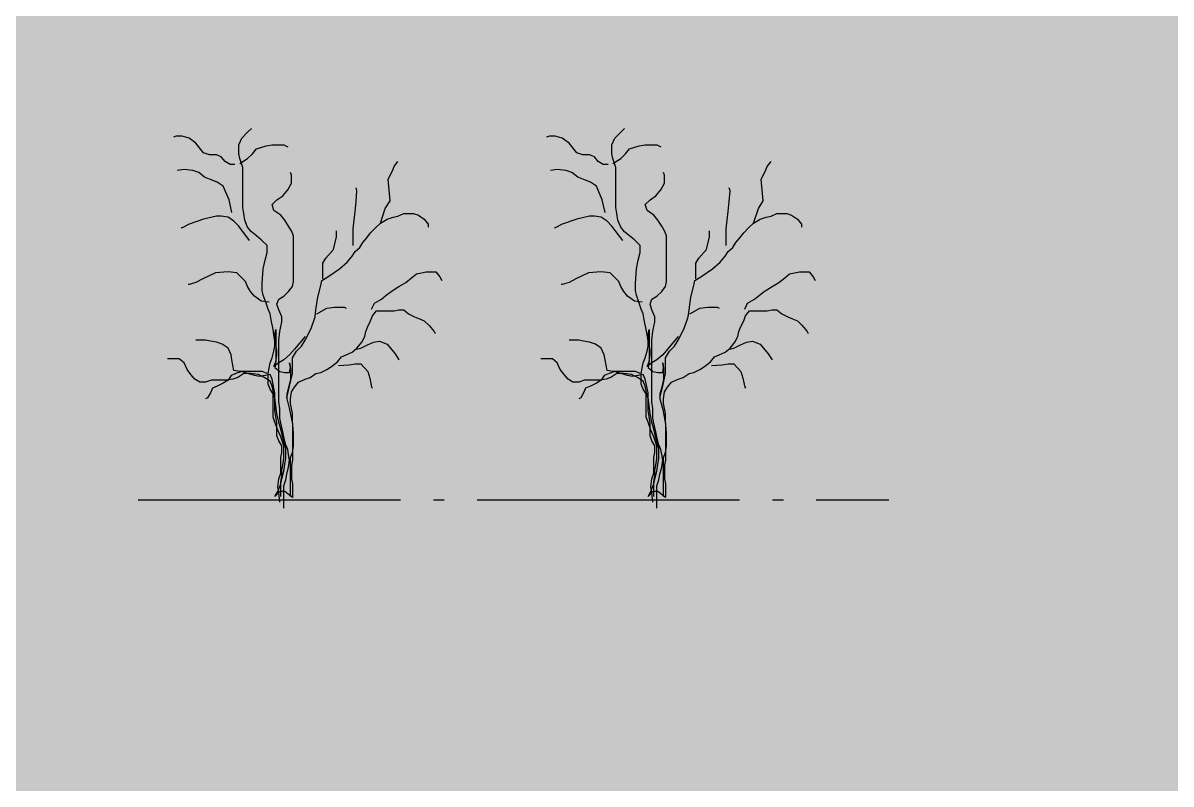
# Model space of a CAD drawing. Header units: centimetres. Extents: x 0 to 642158, y -847 to 649707.
# Drawn here: x 618038.72 to 618049.22, y 620508.37 to 620515.32 of the extents above; entities that cross this region are included whole.
import ezdxf

# ---------------------------------------------------------------- set-up
doc = ezdxf.new("R2010")
doc.units = ezdxf.units.CM
doc.header["$MEASUREMENT"] = 0
doc.linetypes.add('ACAD_ISO04W100', pattern=[30, 24, -3, 0, -3])
doc.layers.add('MEV_schema paysager_Ha', color=7, linetype='Continuous', lineweight=25, transparency=0.13)
doc.layers.add('MEV_vegetal_V', color=7, linetype='Continuous', lineweight=25)

msp = doc.modelspace()

# ---------------------------------------------------------------- hatches: boundary and pattern name
at = {"layer": 'MEV_schema paysager_Ha', "true_color": 0xffffff, "transparency": 33554687}
h = msp.add_hatch(color=7, dxfattribs=at)
h.dxf.hatch_style = 1
h.paths.add_polyline_path([(618032.251, 620761.054), (618095.895, 620761.054), (618095.895, 620456.268), (618032.251, 620456.268)])

# ---------------------------------------------------------------- linework, layer by layer
at = {"layer": 'MEV_schema paysager_Ha', "linetype": 'ACAD_ISO04W100', "ltscale": 0.1}
msp.add_lwpolyline([(618039.772, 620510.962), (618046.637, 620510.962)], dxfattribs=at)
at = {"layer": 'MEV_vegetal_V'}
for points in [[(618041.077, 620510.994), (618041.077, 620511.128), (618041.086, 620511.181), (618041.086, 620511.235), (618041.095, 620511.28), (618041.104, 620511.342), (618041.104, 620511.458), (618041.077, 620511.538), (618041.051, 620511.601), (618041.024, 620511.672), (618041.006, 620511.717), (618041.006, 620511.931), (618040.979, 620511.975), (618040.961, 620512.02), (618040.961, 620512.118), (618040.979, 620512.216), (618040.997, 620512.261), (618041.015, 620512.323), (618041.024, 620512.368), (618041.024, 620512.413), (618041.015, 620512.475), (618041.006, 620512.52), (618040.988, 620512.609), (618040.979, 620512.662), (618040.961, 620512.707), (618040.943, 620512.761), (618040.917, 620512.832), (618040.908, 620512.877), (618040.908, 620512.939), (618040.917, 620513.073), (618040.935, 620513.153), (618040.952, 620513.224), (618040.952, 620513.287), (618040.899, 620513.34), (618040.854, 620513.376), (618040.81, 620513.412), (618040.774, 620513.456), (618040.747, 620513.519), (618040.738, 620513.581), (618040.729, 620513.635), (618040.729, 620514.001), (618040.703, 620514.081), (618040.694, 620514.126), (618040.694, 620514.206), (618040.72, 620514.268), (618040.774, 620514.322), (618040.81, 620514.357)], [(618044.488, 620510.994), (618044.488, 620511.128), (618044.497, 620511.181), (618044.497, 620511.235), (618044.506, 620511.28), (618044.515, 620511.342), (618044.515, 620511.458), (618044.488, 620511.538), (618044.461, 620511.601), (618044.435, 620511.672), (618044.417, 620511.717), (618044.417, 620511.931), (618044.39, 620511.975), (618044.372, 620512.02), (618044.372, 620512.118), (618044.39, 620512.216), (618044.408, 620512.261), (618044.426, 620512.323), (618044.435, 620512.368), (618044.435, 620512.413), (618044.426, 620512.475), (618044.417, 620512.52), (618044.399, 620512.609), (618044.39, 620512.662), (618044.372, 620512.707), (618044.354, 620512.761), (618044.328, 620512.832), (618044.319, 620512.877), (618044.319, 620512.939), (618044.328, 620513.073), (618044.345, 620513.153), (618044.363, 620513.224), (618044.363, 620513.287), (618044.31, 620513.34), (618044.265, 620513.376), (618044.22, 620513.412), (618044.185, 620513.456), (618044.158, 620513.519), (618044.149, 620513.581), (618044.14, 620513.635), (618044.14, 620514.001), (618044.113, 620514.081), (618044.104, 620514.126), (618044.104, 620514.206), (618044.131, 620514.268), (618044.185, 620514.322), (618044.22, 620514.357)], [(618040.658, 620514.027), (618040.613, 620514.027), (618040.569, 620514.054), (618040.533, 620514.099), (618040.488, 620514.117), (618040.426, 620514.117), (618040.372, 620514.134), (618040.301, 620514.224), (618040.238, 620514.268), (618040.176, 620514.286), (618040.122, 620514.286), (618040.096, 620514.277)], [(618040.703, 620514.036), (618040.774, 620514.081), (618040.818, 620514.126), (618040.854, 620514.17), (618040.943, 620514.197), (618040.997, 620514.206), (618041.104, 620514.206), (618041.14, 620514.188)], [(618044.069, 620514.027), (618044.024, 620514.027), (618043.98, 620514.054), (618043.944, 620514.099), (618043.899, 620514.117), (618043.837, 620514.117), (618043.783, 620514.134), (618043.712, 620514.224), (618043.649, 620514.268), (618043.587, 620514.286), (618043.533, 620514.286), (618043.506, 620514.277)], [(618044.113, 620514.036), (618044.185, 620514.081), (618044.229, 620514.126), (618044.265, 620514.17), (618044.354, 620514.197), (618044.408, 620514.206), (618044.515, 620514.206), (618044.551, 620514.188)], [(618041.988, 620513.492), (618042.032, 620513.626), (618042.077, 620513.697), (618042.059, 620513.894), (618042.095, 620513.965), (618042.113, 620514.01), (618042.148, 620514.054)], [(618045.399, 620513.492), (618045.443, 620513.626), (618045.488, 620513.697), (618045.47, 620513.894), (618045.506, 620513.965), (618045.524, 620514.01), (618045.559, 620514.054)], [(618040.631, 620513.59), (618040.604, 620513.706), (618040.551, 620513.831), (618040.497, 620513.867), (618040.426, 620513.894), (618040.381, 620513.911), (618040.328, 620513.956), (618040.274, 620513.974), (618040.194, 620513.983), (618040.131, 620513.974)], [(618041.104, 620510.887), (618041.104, 620511.092), (618041.122, 620511.146), (618041.131, 620511.199), (618041.149, 620511.262), (618041.158, 620511.324), (618041.149, 620511.378), (618041.14, 620511.422), (618041.122, 620511.467), (618041.104, 620511.538), (618041.095, 620511.583), (618041.077, 620511.663), (618041.068, 620511.708), (618041.068, 620511.797), (618041.059, 620511.859), (618041.059, 620512.421), (618041.068, 620512.502), (618041.077, 620512.546), (618041.086, 620512.591), (618041.086, 620512.636), (618041.059, 620512.698), (618041.042, 620512.752), (618041.059, 620512.796), (618041.104, 620512.823), (618041.149, 620512.868), (618041.184, 620512.912), (618041.193, 620512.957), (618041.193, 620513.376), (618041.176, 620513.421), (618041.149, 620513.465), (618041.113, 620513.519), (618041.077, 620513.564), (618041.015, 620513.608), (618040.997, 620513.662), (618041.042, 620513.706), (618041.095, 620513.742), (618041.14, 620513.795), (618041.176, 620513.858), (618041.176, 620513.929), (618041.167, 620513.956)], [(618044.042, 620513.59), (618044.015, 620513.706), (618043.962, 620513.831), (618043.908, 620513.867), (618043.837, 620513.894), (618043.792, 620513.911), (618043.739, 620513.956), (618043.685, 620513.974), (618043.605, 620513.983), (618043.542, 620513.974)], [(618044.515, 620510.887), (618044.515, 620511.092), (618044.533, 620511.146), (618044.542, 620511.199), (618044.56, 620511.262), (618044.569, 620511.324), (618044.56, 620511.378), (618044.551, 620511.422), (618044.533, 620511.467), (618044.515, 620511.538), (618044.506, 620511.583), (618044.488, 620511.663), (618044.479, 620511.708), (618044.479, 620511.797), (618044.47, 620511.859), (618044.47, 620512.421), (618044.479, 620512.502), (618044.488, 620512.546), (618044.497, 620512.591), (618044.497, 620512.636), (618044.47, 620512.698), (618044.453, 620512.752), (618044.47, 620512.796), (618044.515, 620512.823), (618044.56, 620512.868), (618044.595, 620512.912), (618044.604, 620512.957), (618044.604, 620513.376), (618044.586, 620513.421), (618044.56, 620513.465), (618044.524, 620513.519), (618044.488, 620513.564), (618044.426, 620513.608), (618044.408, 620513.662), (618044.453, 620513.706), (618044.506, 620513.742), (618044.551, 620513.795), (618044.586, 620513.858), (618044.586, 620513.929), (618044.577, 620513.956)], [(618041.738, 620513.287), (618041.738, 620513.439), (618041.747, 620513.519), (618041.756, 620513.599), (618041.765, 620513.688), (618041.773, 620513.786), (618041.765, 620513.813)], [(618045.149, 620513.287), (618045.149, 620513.439), (618045.158, 620513.519), (618045.167, 620513.599), (618045.175, 620513.688), (618045.184, 620513.786), (618045.175, 620513.813)], [(618041.131, 620511.895), (618041.158, 620512.002), (618041.184, 620512.118), (618041.184, 620512.261), (618041.22, 620512.323), (618041.265, 620512.368), (618041.3, 620512.421), (618041.354, 620512.529), (618041.39, 620512.636), (618041.399, 620512.698), (618041.416, 620512.814), (618041.443, 620512.921), (618041.452, 620512.966), (618041.506, 620513.001), (618041.613, 620513.073), (618041.684, 620513.135), (618041.729, 620513.189), (618041.756, 620513.233), (618041.8, 620513.269), (618041.827, 620513.314), (618041.863, 620513.358), (618041.898, 620513.403), (618041.943, 620513.448), (618041.988, 620513.492), (618042.05, 620513.528), (618042.104, 620513.546), (618042.148, 620513.555), (618042.202, 620513.581), (618042.291, 620513.581), (618042.336, 620513.564), (618042.389, 620513.528), (618042.425, 620513.483), (618042.425, 620513.456)], [(618044.542, 620511.895), (618044.569, 620512.002), (618044.595, 620512.118), (618044.595, 620512.261), (618044.631, 620512.323), (618044.676, 620512.368), (618044.711, 620512.421), (618044.765, 620512.529), (618044.801, 620512.636), (618044.81, 620512.698), (618044.827, 620512.814), (618044.854, 620512.921), (618044.863, 620512.966), (618044.917, 620513.001), (618045.024, 620513.073), (618045.095, 620513.135), (618045.14, 620513.189), (618045.167, 620513.233), (618045.211, 620513.269), (618045.238, 620513.314), (618045.274, 620513.358), (618045.309, 620513.403), (618045.354, 620513.448), (618045.399, 620513.492), (618045.461, 620513.528), (618045.515, 620513.546), (618045.559, 620513.555), (618045.613, 620513.581), (618045.702, 620513.581), (618045.747, 620513.564), (618045.8, 620513.528), (618045.836, 620513.483), (618045.836, 620513.456)], [(618040.792, 620513.332), (618040.694, 620513.465), (618040.649, 620513.51), (618040.595, 620513.546), (618040.533, 620513.555), (618040.488, 620513.555), (618040.372, 620513.528), (618040.238, 620513.483), (618040.176, 620513.448), (618040.167, 620513.448)], [(618044.203, 620513.332), (618044.104, 620513.465), (618044.06, 620513.51), (618044.006, 620513.546), (618043.944, 620513.555), (618043.899, 620513.555), (618043.783, 620513.528), (618043.649, 620513.483), (618043.587, 620513.448), (618043.578, 620513.448)], [(618041.461, 620512.984), (618041.461, 620513.126), (618041.488, 620513.171), (618041.559, 620513.251), (618041.586, 620513.367), (618041.586, 620513.421)], [(618044.872, 620512.984), (618044.872, 620513.126), (618044.899, 620513.171), (618044.97, 620513.251), (618044.997, 620513.367), (618044.997, 620513.421)], [(618040.97, 620512.769), (618040.899, 620512.778), (618040.836, 620512.823), (618040.801, 620512.868), (618040.774, 620512.912), (618040.756, 620512.957), (618040.676, 620513.037), (618040.595, 620513.046), (618040.479, 620513.037), (618040.363, 620512.984), (618040.301, 620512.948), (618040.238, 620512.93), (618040.229, 620512.93)], [(618041.907, 620512.707), (618041.934, 620512.761), (618041.997, 620512.796), (618042.041, 620512.832), (618042.086, 620512.868), (618042.157, 620512.912), (618042.22, 620512.948), (618042.273, 620512.993), (618042.318, 620513.028), (618042.363, 620513.037), (618042.407, 620513.046), (618042.496, 620513.046), (618042.532, 620513.001), (618042.55, 620512.966)], [(618044.381, 620512.769), (618044.31, 620512.778), (618044.247, 620512.823), (618044.212, 620512.868), (618044.185, 620512.912), (618044.167, 620512.957), (618044.087, 620513.037), (618044.006, 620513.046), (618043.89, 620513.037), (618043.774, 620512.984), (618043.712, 620512.948), (618043.649, 620512.93), (618043.64, 620512.93)], [(618045.318, 620512.707), (618045.345, 620512.761), (618045.408, 620512.796), (618045.452, 620512.832), (618045.497, 620512.868), (618045.568, 620512.912), (618045.631, 620512.948), (618045.684, 620512.993), (618045.729, 620513.028), (618045.773, 620513.037), (618045.818, 620513.046), (618045.907, 620513.046), (618045.943, 620513.001), (618045.961, 620512.966)], [(618041.167, 620510.994), (618041.167, 620511.351), (618041.184, 620511.396), (618041.193, 620511.449), (618041.193, 620511.574), (618041.184, 620511.681), (618041.184, 620511.752), (618041.167, 620511.842), (618041.167, 620511.886), (618041.176, 620511.949), (618041.202, 620511.993), (618041.238, 620512.038), (618041.3, 620512.065), (618041.345, 620512.082), (618041.399, 620512.118), (618041.443, 620512.127), (618041.497, 620512.154), (618041.541, 620512.181), (618041.595, 620512.225), (618041.631, 620512.27), (618041.675, 620512.288), (618041.729, 620512.314), (618041.773, 620512.35), (618041.818, 620512.404), (618041.845, 620512.457), (618041.854, 620512.502), (618041.872, 620512.546), (618041.898, 620512.6), (618041.916, 620512.645), (618041.952, 620512.689), (618042.113, 620512.689), (618042.157, 620512.698), (618042.202, 620512.698), (618042.246, 620512.662), (618042.3, 620512.636), (618042.345, 620512.618), (618042.389, 620512.6), (618042.434, 620512.555), (618042.479, 620512.502), (618042.488, 620512.484)], [(618041.408, 620512.662), (618041.497, 620512.716), (618041.568, 620512.725), (618041.657, 620512.725), (618041.675, 620512.716)], [(618044.577, 620510.994), (618044.577, 620511.351), (618044.595, 620511.396), (618044.604, 620511.449), (618044.604, 620511.574), (618044.595, 620511.681), (618044.595, 620511.752), (618044.577, 620511.842), (618044.577, 620511.886), (618044.586, 620511.949), (618044.613, 620511.993), (618044.649, 620512.038), (618044.711, 620512.065), (618044.756, 620512.082), (618044.81, 620512.118), (618044.854, 620512.127), (618044.908, 620512.154), (618044.952, 620512.181), (618045.006, 620512.225), (618045.042, 620512.27), (618045.086, 620512.288), (618045.14, 620512.314), (618045.184, 620512.35), (618045.229, 620512.404), (618045.256, 620512.457), (618045.265, 620512.502), (618045.283, 620512.546), (618045.309, 620512.6), (618045.327, 620512.645), (618045.363, 620512.689), (618045.524, 620512.689), (618045.568, 620512.698), (618045.613, 620512.698), (618045.657, 620512.662), (618045.711, 620512.636), (618045.756, 620512.618), (618045.8, 620512.6), (618045.845, 620512.555), (618045.889, 620512.502), (618045.898, 620512.484)], [(618044.818, 620512.662), (618044.908, 620512.716), (618044.979, 620512.725), (618045.068, 620512.725), (618045.086, 620512.716)], [(618040.952, 620512.118), (618040.908, 620512.136), (618040.703, 620512.136), (618040.649, 620512.145), (618040.631, 620512.243), (618040.622, 620512.288), (618040.595, 620512.35), (618040.542, 620512.386), (618040.488, 620512.404), (618040.435, 620512.413), (618040.39, 620512.421), (618040.301, 620512.421)], [(618041.3, 620512.457), (618041.202, 620512.341), (618041.158, 620512.288), (618041.104, 620512.243), (618041.059, 620512.216), (618041.015, 620512.181), (618041.033, 620512.225), (618041.042, 620512.288), (618041.042, 620512.332), (618041.033, 620512.377), (618041.033, 620512.43), (618041.024, 620512.475), (618041.033, 620512.52), (618041.033, 620512.234), (618041.024, 620512.172), (618041.068, 620512.136), (618041.113, 620512.127), (618041.158, 620512.127), (618041.167, 620512.172), (618041.158, 620512.216), (618041.167, 620512.163), (618041.167, 620512.065), (618041.149, 620511.993), (618041.131, 620511.931), (618041.131, 620511.886), (618041.158, 620511.788), (618041.184, 620511.654), (618041.184, 620511.324), (618041.176, 620511.28), (618041.176, 620511.155), (618041.184, 620511.11), (618041.184, 620510.985), (618041.113, 620511.039), (618041.068, 620511.039), (618041.024, 620510.994), (618041.051, 620511.039), (618041.077, 620511.11), (618041.086, 620511.155), (618041.104, 620511.226), (618041.113, 620511.288), (618041.122, 620511.342), (618041.122, 620511.431), (618041.095, 620511.529), (618041.077, 620511.61), (618041.059, 620511.672), (618041.042, 620511.752), (618041.024, 620511.895), (618041.024, 620511.94), (618041.015, 620511.984), (618040.997, 620512.065), (618040.979, 620512.109), (618040.935, 620512.1), (618040.881, 620512.091), (618040.836, 620512.1), (618040.774, 620512.118), (618040.72, 620512.136), (618040.667, 620512.118), (618040.622, 620512.1), (618040.595, 620512.056), (618040.551, 620512.029), (618040.497, 620512.002), (618040.453, 620511.984), (618040.435, 620511.94), (618040.408, 620511.895), (618040.39, 620511.886)], [(618044.363, 620512.118), (618044.319, 620512.136), (618044.113, 620512.136), (618044.06, 620512.145), (618044.042, 620512.243), (618044.033, 620512.288), (618044.006, 620512.35), (618043.953, 620512.386), (618043.899, 620512.404), (618043.846, 620512.413), (618043.801, 620512.421), (618043.712, 620512.421)], [(618044.711, 620512.457), (618044.613, 620512.341), (618044.569, 620512.288), (618044.515, 620512.243), (618044.47, 620512.216), (618044.426, 620512.181), (618044.444, 620512.225), (618044.453, 620512.288), (618044.453, 620512.332), (618044.444, 620512.377), (618044.444, 620512.43), (618044.435, 620512.475), (618044.444, 620512.52), (618044.444, 620512.234), (618044.435, 620512.172), (618044.479, 620512.136), (618044.524, 620512.127), (618044.569, 620512.127), (618044.577, 620512.172), (618044.569, 620512.216), (618044.577, 620512.163), (618044.577, 620512.065), (618044.56, 620511.993), (618044.542, 620511.931), (618044.542, 620511.886), (618044.569, 620511.788), (618044.595, 620511.654), (618044.595, 620511.324), (618044.586, 620511.28), (618044.586, 620511.155), (618044.595, 620511.11), (618044.595, 620510.985), (618044.524, 620511.039), (618044.479, 620511.039), (618044.435, 620510.994), (618044.461, 620511.039), (618044.488, 620511.11), (618044.497, 620511.155), (618044.515, 620511.226), (618044.524, 620511.288), (618044.533, 620511.342), (618044.533, 620511.431), (618044.506, 620511.529), (618044.488, 620511.61), (618044.47, 620511.672), (618044.453, 620511.752), (618044.435, 620511.895), (618044.435, 620511.94), (618044.426, 620511.984), (618044.408, 620512.065), (618044.39, 620512.109), (618044.345, 620512.1), (618044.292, 620512.091), (618044.247, 620512.1), (618044.185, 620512.118), (618044.131, 620512.136), (618044.078, 620512.118), (618044.033, 620512.1), (618044.006, 620512.056), (618043.962, 620512.029), (618043.908, 620512.002), (618043.863, 620511.984), (618043.846, 620511.94), (618043.819, 620511.895), (618043.801, 620511.886)], [(618041.765, 620512.341), (618041.809, 620512.35), (618041.863, 620512.377), (618041.925, 620512.404), (618041.979, 620512.413), (618042.05, 620512.386), (618042.122, 620512.297), (618042.157, 620512.243)], [(618045.175, 620512.341), (618045.22, 620512.35), (618045.274, 620512.377), (618045.336, 620512.404), (618045.39, 620512.413), (618045.461, 620512.386), (618045.532, 620512.297), (618045.568, 620512.243)], [(618041.068, 620510.941), (618041.059, 620511.03), (618041.051, 620511.083), (618041.059, 620511.155), (618041.077, 620511.208), (618041.077, 620511.351), (618041.086, 620511.396), (618041.086, 620511.458), (618041.059, 620511.503), (618041.042, 620511.547), (618041.042, 620511.663), (618041.033, 620511.726), (618041.024, 620511.779), (618041.024, 620511.886), (618041.006, 620511.958), (618040.997, 620512.002), (618040.979, 620512.047), (618040.926, 620512.082), (618040.872, 620512.109), (618040.801, 620512.118), (618040.738, 620512.118), (618040.685, 620512.082), (618040.64, 620512.065), (618040.578, 620512.056), (618040.444, 620512.056), (618040.39, 620512.038), (618040.337, 620512.038), (618040.292, 620512.065), (618040.256, 620512.109), (618040.221, 620512.154), (618040.194, 620512.216), (618040.149, 620512.252), (618040.042, 620512.252)], [(618041.604, 620512.19), (618041.702, 620512.198), (618041.756, 620512.207), (618041.809, 620512.207), (618041.872, 620512.136), (618041.89, 620512.074), (618041.907, 620511.993), (618041.916, 620511.984)], [(618044.479, 620510.941), (618044.47, 620511.03), (618044.461, 620511.083), (618044.47, 620511.155), (618044.488, 620511.208), (618044.488, 620511.351), (618044.497, 620511.396), (618044.497, 620511.458), (618044.47, 620511.503), (618044.453, 620511.547), (618044.453, 620511.663), (618044.444, 620511.726), (618044.435, 620511.779), (618044.435, 620511.886), (618044.417, 620511.958), (618044.408, 620512.002), (618044.39, 620512.047), (618044.337, 620512.082), (618044.283, 620512.109), (618044.212, 620512.118), (618044.149, 620512.118), (618044.095, 620512.082), (618044.051, 620512.065), (618043.988, 620512.056), (618043.855, 620512.056), (618043.801, 620512.038), (618043.747, 620512.038), (618043.703, 620512.065), (618043.667, 620512.109), (618043.631, 620512.154), (618043.605, 620512.216), (618043.56, 620512.252), (618043.453, 620512.252)], [(618045.015, 620512.19), (618045.113, 620512.198), (618045.167, 620512.207), (618045.22, 620512.207), (618045.283, 620512.136), (618045.3, 620512.074), (618045.318, 620511.993), (618045.327, 620511.984)]]:
    msp.add_lwpolyline(points, dxfattribs=at)

doc.saveas('drawing.dxf')
